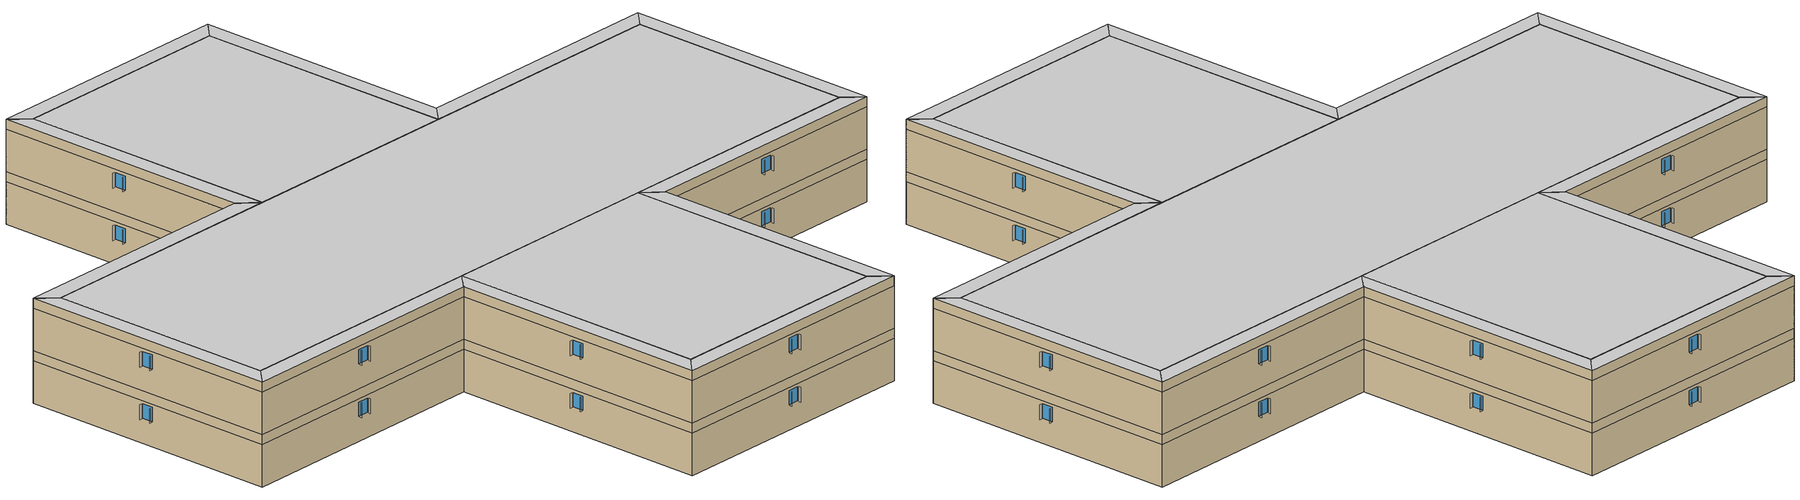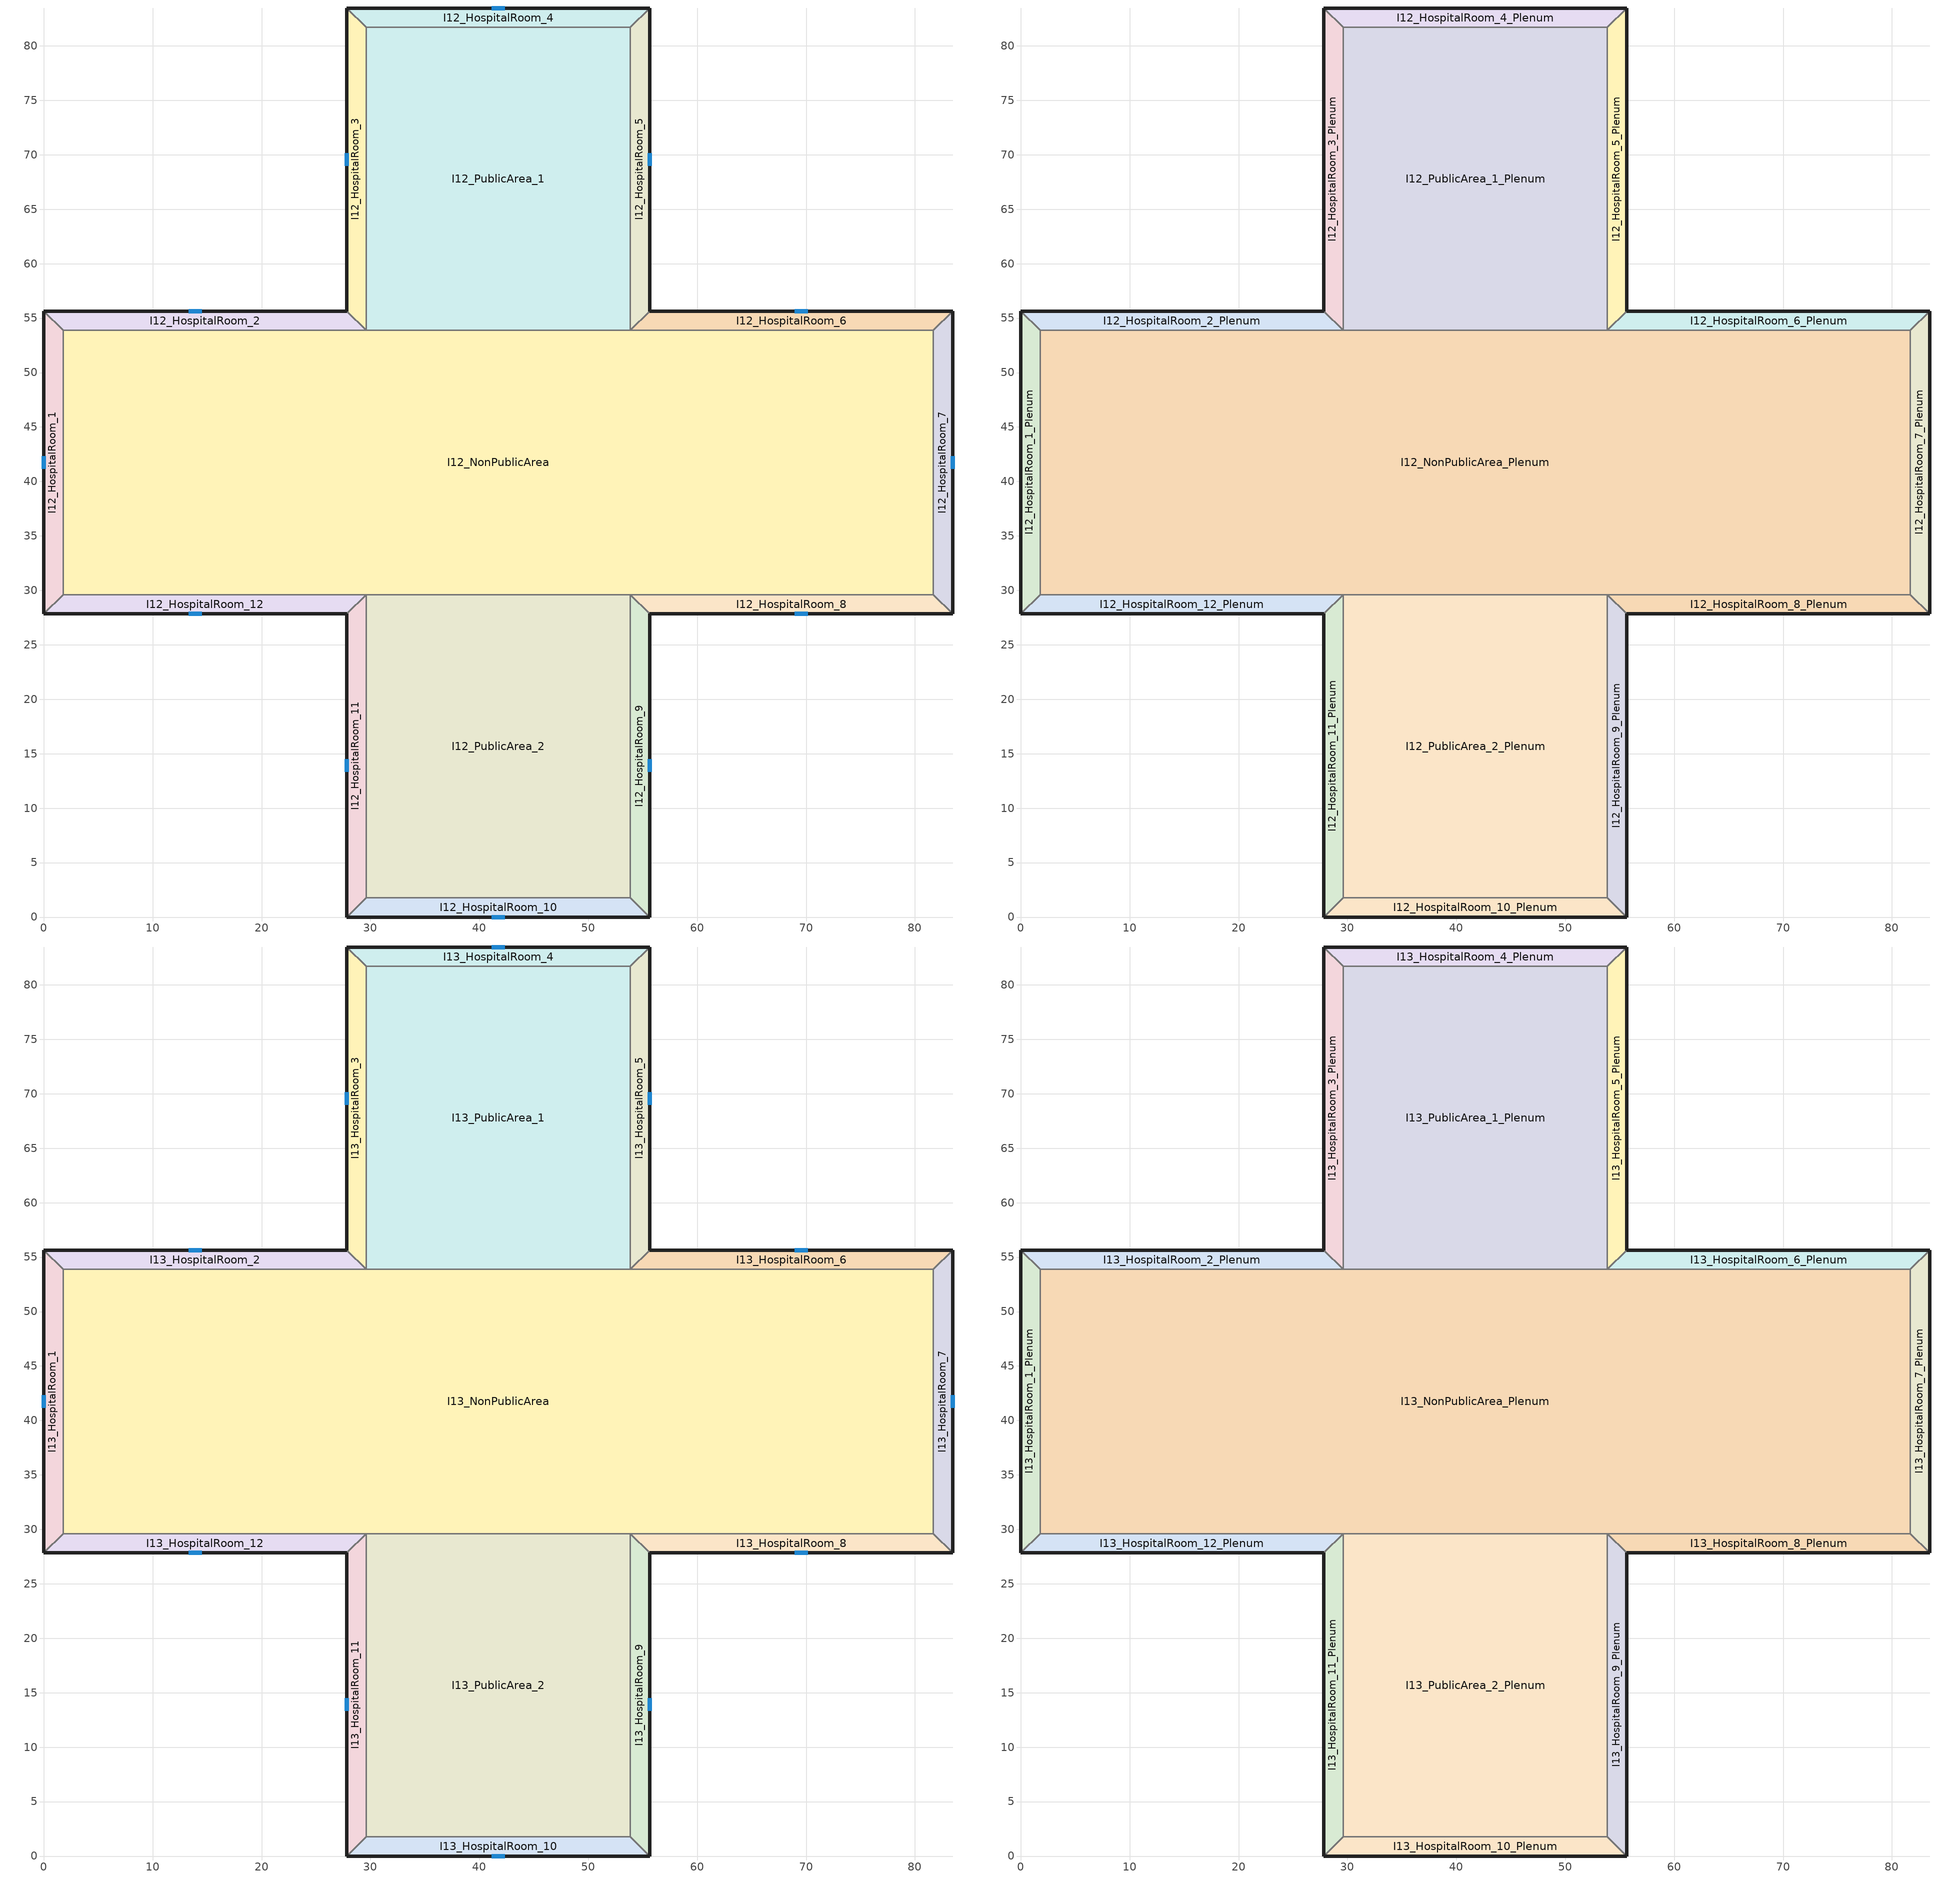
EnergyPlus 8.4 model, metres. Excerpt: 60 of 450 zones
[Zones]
I12_HospitalRoom_1
 floor to I11_HospitalRoom_1_Plenum (Light Floor/Ceiling): 0,27.82 0,55.65 1.78,53.87 1.78,29.6 z63.21
 wall outside (Light Exterior Wall - R13): 0,55.65 0,27.82 z63.21:67.47
 wall to I12_HospitalRoom_2 (Light Partitions): 1.78,53.87 0,55.65 z63.21:67.47
 wall to I12_NonPublicArea (Light Partitions): 1.78,29.6 1.78,53.87 z63.21:67.47
 wall to I12_HospitalRoom_12 (Light Partitions): 0,27.82 1.78,29.6 z63.21:67.47
 window (GlzSys_1): 0,42.32 0,41.16 z65.75:67.17
I12_HospitalRoom_2
 floor to I11_HospitalRoom_2_Plenum (Light Floor/Ceiling): 0,55.65 27.82,55.65 29.6,53.87 1.78,53.87 z63.21
 wall outside (Light Exterior Wall - R13): 27.82,55.65 0,55.65 z63.21:67.47
 wall to I12_HospitalRoom_3 (Light Partitions): 29.6,53.87 27.82,55.65 z63.21:67.47
 wall to I12_NonPublicArea (Light Partitions): 1.78,53.87 29.6,53.87 z63.21:67.47
 window (GlzSys_1): 14.49,55.65 13.33,55.65 z65.75:67.17
I12_HospitalRoom_3
 floor to I11_HospitalRoom_3_Plenum (Light Floor/Ceiling): 27.82,55.65 27.82,83.47 29.6,81.7 29.6,53.87 z63.21
 wall outside (Light Exterior Wall - R13): 27.82,83.47 27.82,55.65 z63.21:67.47
 wall to I12_HospitalRoom_4 (Light Partitions): 29.6,81.7 27.82,83.47 z63.21:67.47
 wall to I12_PublicArea_1 (Light Partitions): 29.6,53.87 29.6,81.7 z63.21:67.47
 window (GlzSys_1): 27.82,70.14 27.82,68.98 z65.75:67.17
I12_HospitalRoom_4
 floor to I11_HospitalRoom_4_Plenum (Light Floor/Ceiling): 27.82,83.47 55.65,83.47 53.87,81.7 29.6,81.7 z63.21
 wall outside (Light Exterior Wall - R13): 55.65,83.47 27.82,83.47 z63.21:67.47
 wall to I12_HospitalRoom_5 (Light Partitions): 53.87,81.7 55.65,83.47 z63.21:67.47
 wall to I12_PublicArea_1 (Light Partitions): 29.6,81.7 53.87,81.7 z63.21:67.47
 window (GlzSys_1): 42.32,83.47 41.16,83.47 z65.75:67.17
I12_HospitalRoom_5
 floor to I11_HospitalRoom_5_Plenum (Light Floor/Ceiling): 55.65,83.47 55.65,55.65 53.87,53.87 53.87,81.7 z63.21
 wall outside (Light Exterior Wall - R13): 55.65,55.65 55.65,83.47 z63.21:67.47
 wall to I12_HospitalRoom_6 (Light Partitions): 53.87,53.87 55.65,55.65 z63.21:67.47
 wall to I12_PublicArea_1 (Light Partitions): 53.87,81.7 53.87,53.87 z63.21:67.47
 window (GlzSys_1): 55.65,68.98 55.65,70.14 z65.75:67.17
I12_HospitalRoom_6
 floor to I11_HospitalRoom_6_Plenum (Light Floor/Ceiling): 55.65,55.65 83.47,55.65 81.7,53.87 53.87,53.87 z63.21
 wall outside (Light Exterior Wall - R13): 83.47,55.65 55.65,55.65 z63.21:67.47
 wall to I12_HospitalRoom_7 (Light Partitions): 81.7,53.87 83.47,55.65 z63.21:67.47
 wall to I12_NonPublicArea (Light Partitions): 53.87,53.87 81.7,53.87 z63.21:67.47
 window (GlzSys_1): 70.14,55.65 68.98,55.65 z65.75:67.17
I12_HospitalRoom_7
 floor to I11_HospitalRoom_7_Plenum (Light Floor/Ceiling): 83.47,55.65 83.47,27.82 81.7,29.6 81.7,53.87 z63.21
 wall outside (Light Exterior Wall - R13): 83.47,27.82 83.47,55.65 z63.21:67.47
 wall to I12_HospitalRoom_8 (Light Partitions): 81.7,29.6 83.47,27.82 z63.21:67.47
 wall to I12_NonPublicArea (Light Partitions): 81.7,53.87 81.7,29.6 z63.21:67.47
 window (GlzSys_1): 83.47,41.16 83.47,42.32 z65.75:67.17
I12_HospitalRoom_8
 floor to I11_HospitalRoom_8_Plenum (Light Floor/Ceiling): 83.47,27.82 55.65,27.82 53.87,29.6 81.7,29.6 z63.21
 wall outside (Light Exterior Wall - R13): 55.65,27.82 83.47,27.82 z63.21:67.47
 wall to I12_HospitalRoom_9 (Light Partitions): 53.87,29.6 55.65,27.82 z63.21:67.47
 wall to I12_NonPublicArea (Light Partitions): 81.7,29.6 53.87,29.6 z63.21:67.47
 window (GlzSys_1): 68.98,27.82 70.14,27.82 z65.75:67.17
I12_HospitalRoom_9
 floor to I11_HospitalRoom_9_Plenum (Light Floor/Ceiling): 55.65,27.82 55.65,0 53.87,1.78 53.87,29.6 z63.21
 wall outside (Light Exterior Wall - R13): 55.65,0 55.65,27.82 z63.21:67.47
 wall to I12_HospitalRoom_10 (Light Partitions): 53.87,1.78 55.65,0 z63.21:67.47
 wall to I12_PublicArea_2 (Light Partitions): 53.87,29.6 53.87,1.78 z63.21:67.47
 window (GlzSys_1): 55.65,13.33 55.65,14.49 z65.75:67.17
I12_HospitalRoom_10
 floor to I11_HospitalRoom_10_Plenum (Light Floor/Ceiling): 55.65,0 27.82,0 29.6,1.78 53.87,1.78 z63.21
 wall outside (Light Exterior Wall - R13): 27.82,0 55.65,0 z63.21:67.47
 wall to I12_HospitalRoom_11 (Light Partitions): 29.6,1.78 27.82,0 z63.21:67.47
 wall to I12_PublicArea_2 (Light Partitions): 53.87,1.78 29.6,1.78 z63.21:67.47
 window (GlzSys_1): 41.16,0 42.32,0 z65.75:67.17
I12_HospitalRoom_11
 floor to I11_HospitalRoom_11_Plenum (Light Floor/Ceiling): 27.82,0 27.82,27.82 29.6,29.6 29.6,1.78 z63.21
 wall outside (Light Exterior Wall - R13): 27.82,27.82 27.82,0 z63.21:67.47
 wall to I12_HospitalRoom_12 (Light Partitions): 29.6,29.6 27.82,27.82 z63.21:67.47
 wall to I12_PublicArea_2 (Light Partitions): 29.6,1.78 29.6,29.6 z63.21:67.47
 window (GlzSys_1): 27.82,14.49 27.82,13.33 z65.75:67.17
I12_HospitalRoom_12
 floor to I11_HospitalRoom_12_Plenum (Light Floor/Ceiling): 27.82,27.82 0,27.82 1.78,29.6 29.6,29.6 z63.21
 wall outside (Light Exterior Wall - R13): 0,27.82 27.82,27.82 z63.21:67.47
 wall to I12_NonPublicArea (Light Partitions): 29.6,29.6 1.78,29.6 z63.21:67.47
 window (GlzSys_1): 13.33,27.82 14.49,27.82 z65.75:67.17
I12_NonPublicArea
 floor to I11_NonPublicArea_Plenum (Light Floor/Ceiling): 1.78,29.6 1.78,53.87 29.6,53.87 53.87,53.87 81.7,53.87 81.7,29.6 53.87,29.6 29.6,29.6 z63.21
 wall to I12_PublicArea_1 (Light Partitions): 53.87,53.87 29.6,53.87 z63.21:67.47
 wall to I12_PublicArea_2 (Light Partitions): 29.6,29.6 53.87,29.6 z63.21:67.47
I12_PublicArea_1
 floor to I11_PublicArea_1_Plenum (Light Floor/Ceiling): 29.6,53.87 29.6,81.7 53.87,81.7 53.87,53.87 z63.21
I12_PublicArea_2
 floor to I11_PublicArea_2_Plenum (Light Floor/Ceiling): 29.6,1.78 29.6,29.6 53.87,29.6 53.87,1.78 z63.21
I12_NonPublicArea_Plenum
 floor to I12_NonPublicArea (Light Floor/Ceiling): 1.78,29.6 1.78,53.87 29.6,53.87 53.87,53.87 81.7,53.87 81.7,29.6 53.87,29.6 29.6,29.6 z67.47
 wall to I12_HospitalRoom_1_Plenum (Light Partitions): 1.78,53.87 1.78,29.6 z67.47:68.47
 wall to I12_HospitalRoom_2_Plenum (Light Partitions): 29.6,53.87 1.78,53.87 z67.47:68.47
 wall to I12_PublicArea_1_Plenum (Light Partitions): 53.87,53.87 29.6,53.87 z67.47:68.47
 wall to I12_HospitalRoom_6_Plenum (Light Partitions): 81.7,53.87 53.87,53.87 z67.47:68.47
 wall to I12_HospitalRoom_7_Plenum (Light Partitions): 81.7,29.6 81.7,53.87 z67.47:68.47
 wall to I12_HospitalRoom_8_Plenum (Light Partitions): 53.87,29.6 81.7,29.6 z67.47:68.47
 wall to I12_PublicArea_2_Plenum (Light Partitions): 29.6,29.6 53.87,29.6 z67.47:68.47
 wall to I12_HospitalRoom_12_Plenum (Light Partitions): 1.78,29.6 29.6,29.6 z67.47:68.47
I12_PublicArea_1_Plenum
 floor to I12_PublicArea_1 (Light Floor/Ceiling): 29.6,53.87 29.6,81.7 53.87,81.7 53.87,53.87 z67.47
 wall to I12_HospitalRoom_3_Plenum (Light Partitions): 29.6,81.7 29.6,53.87 z67.47:68.47
 wall to I12_HospitalRoom_4_Plenum (Light Partitions): 53.87,81.7 29.6,81.7 z67.47:68.47
 wall to I12_HospitalRoom_5_Plenum (Light Partitions): 53.87,53.87 53.87,81.7 z67.47:68.47
I12_PublicArea_2_Plenum
 floor to I12_PublicArea_2 (Light Floor/Ceiling): 29.6,1.78 29.6,29.6 53.87,29.6 53.87,1.78 z67.47
 wall to I12_HospitalRoom_11_Plenum (Light Partitions): 29.6,29.6 29.6,1.78 z67.47:68.47
 wall to I12_HospitalRoom_9_Plenum (Light Partitions): 53.87,1.78 53.87,29.6 z67.47:68.47
 wall to I12_HospitalRoom_10_Plenum (Light Partitions): 29.6,1.78 53.87,1.78 z67.47:68.47
I12_HospitalRoom_1_Plenum
 floor to I12_HospitalRoom_1 (Light Floor/Ceiling): 0,27.82 0,55.65 1.78,53.87 1.78,29.6 z67.47
 wall outside (Light Exterior Wall - R13): 0,55.65 0,27.82 z67.47:68.47
 wall to I12_HospitalRoom_2_Plenum (Light Partitions): 1.78,53.87 0,55.65 z67.47:68.47
 wall to I12_HospitalRoom_12_Plenum (Light Partitions): 0,27.82 1.78,29.6 z67.47:68.47
I12_HospitalRoom_2_Plenum
 floor to I12_HospitalRoom_2 (Light Floor/Ceiling): 0,55.65 27.82,55.65 29.6,53.87 1.78,53.87 z67.47
 wall outside (Light Exterior Wall - R13): 27.82,55.65 0,55.65 z67.47:68.47
 wall to I12_HospitalRoom_3_Plenum (Light Partitions): 29.6,53.87 27.82,55.65 z67.47:68.47
I12_HospitalRoom_3_Plenum
 floor to I12_HospitalRoom_3 (Light Floor/Ceiling): 27.82,55.65 27.82,83.47 29.6,81.7 29.6,53.87 z67.47
 wall outside (Light Exterior Wall - R13): 27.82,83.47 27.82,55.65 z67.47:68.47
 wall to I12_HospitalRoom_4_Plenum (Light Partitions): 29.6,81.7 27.82,83.47 z67.47:68.47
I12_HospitalRoom_4_Plenum
 floor to I12_HospitalRoom_4 (Light Floor/Ceiling): 27.82,83.47 55.65,83.47 53.87,81.7 29.6,81.7 z67.47
 wall outside (Light Exterior Wall - R13): 55.65,83.47 27.82,83.47 z67.47:68.47
 wall to I12_HospitalRoom_5_Plenum (Light Partitions): 53.87,81.7 55.65,83.47 z67.47:68.47
I12_HospitalRoom_5_Plenum
 floor to I12_HospitalRoom_5 (Light Floor/Ceiling): 55.65,83.47 55.65,55.65 53.87,53.87 53.87,81.7 z67.47
 wall outside (Light Exterior Wall - R13): 55.65,55.65 55.65,83.47 z67.47:68.47
 wall to I12_HospitalRoom_6_Plenum (Light Partitions): 53.87,53.87 55.65,55.65 z67.47:68.47
I12_HospitalRoom_6_Plenum
 floor to I12_HospitalRoom_6 (Light Floor/Ceiling): 55.65,55.65 83.47,55.65 81.7,53.87 53.87,53.87 z67.47
 wall outside (Light Exterior Wall - R13): 83.47,55.65 55.65,55.65 z67.47:68.47
 wall to I12_HospitalRoom_7_Plenum (Light Partitions): 81.7,53.87 83.47,55.65 z67.47:68.47
I12_HospitalRoom_7_Plenum
 floor to I12_HospitalRoom_7 (Light Floor/Ceiling): 83.47,55.65 83.47,27.82 81.7,29.6 81.7,53.87 z67.47
 wall outside (Light Exterior Wall - R13): 83.47,27.82 83.47,55.65 z67.47:68.47
 wall to I12_HospitalRoom_8_Plenum (Light Partitions): 81.7,29.6 83.47,27.82 z67.47:68.47
I12_HospitalRoom_8_Plenum
 floor to I12_HospitalRoom_8 (Light Floor/Ceiling): 83.47,27.82 55.65,27.82 53.87,29.6 81.7,29.6 z67.47
 wall outside (Light Exterior Wall - R13): 55.65,27.82 83.47,27.82 z67.47:68.47
 wall to I12_HospitalRoom_9_Plenum (Light Partitions): 53.87,29.6 55.65,27.82 z67.47:68.47
I12_HospitalRoom_9_Plenum
 floor to I12_HospitalRoom_9 (Light Floor/Ceiling): 55.65,27.82 55.65,0 53.87,1.78 53.87,29.6 z67.47
 wall outside (Light Exterior Wall - R13): 55.65,0 55.65,27.82 z67.47:68.47
 wall to I12_HospitalRoom_10_Plenum (Light Partitions): 53.87,1.78 55.65,0 z67.47:68.47
I12_HospitalRoom_10_Plenum
 floor to I12_HospitalRoom_10 (Light Floor/Ceiling): 55.65,0 27.82,0 29.6,1.78 53.87,1.78 z67.47
 wall outside (Light Exterior Wall - R13): 27.82,0 55.65,0 z67.47:68.47
 wall to I12_HospitalRoom_11_Plenum (Light Partitions): 29.6,1.78 27.82,0 z67.47:68.47
I12_HospitalRoom_11_Plenum
 floor to I12_HospitalRoom_11 (Light Floor/Ceiling): 27.82,0 27.82,27.82 29.6,29.6 29.6,1.78 z67.47
 wall outside (Light Exterior Wall - R13): 27.82,27.82 27.82,0 z67.47:68.47
 wall to I12_HospitalRoom_12_Plenum (Light Partitions): 29.6,29.6 27.82,27.82 z67.47:68.47
I12_HospitalRoom_12_Plenum
 floor to I12_HospitalRoom_12 (Light Floor/Ceiling): 27.82,27.82 0,27.82 1.78,29.6 29.6,29.6 z67.47
 wall outside (Light Exterior Wall - R13): 0,27.82 27.82,27.82 z67.47:68.47
I13_HospitalRoom_1
 floor to I12_HospitalRoom_1_Plenum (Light Floor/Ceiling): 0,27.82 0,55.65 1.78,53.87 1.78,29.6 z68.47
 wall outside (Light Exterior Wall - R13): 0,55.65 0,27.82 z68.47:72.74
 wall to I13_HospitalRoom_2 (Light Partitions): 1.78,53.87 0,55.65 z68.47:72.74
 wall to I13_NonPublicArea (Light Partitions): 1.78,29.6 1.78,53.87 z68.47:72.74
 wall to I13_HospitalRoom_12 (Light Partitions): 0,27.82 1.78,29.6 z68.47:72.74
 window (GlzSys_1): 0,42.32 0,41.16 z71.02:72.44
I13_HospitalRoom_2
 floor to I12_HospitalRoom_2_Plenum (Light Floor/Ceiling): 0,55.65 27.82,55.65 29.6,53.87 1.78,53.87 z68.47
 wall outside (Light Exterior Wall - R13): 27.82,55.65 0,55.65 z68.47:72.74
 wall to I13_HospitalRoom_3 (Light Partitions): 29.6,53.87 27.82,55.65 z68.47:72.74
 wall to I13_NonPublicArea (Light Partitions): 1.78,53.87 29.6,53.87 z68.47:72.74
 window (GlzSys_1): 14.49,55.65 13.33,55.65 z71.02:72.44
I13_HospitalRoom_3
 floor to I12_HospitalRoom_3_Plenum (Light Floor/Ceiling): 27.82,55.65 27.82,83.47 29.6,81.7 29.6,53.87 z68.47
 wall outside (Light Exterior Wall - R13): 27.82,83.47 27.82,55.65 z68.47:72.74
 wall to I13_HospitalRoom_4 (Light Partitions): 29.6,81.7 27.82,83.47 z68.47:72.74
 wall to I13_PublicArea_1 (Light Partitions): 29.6,53.87 29.6,81.7 z68.47:72.74
 window (GlzSys_1): 27.82,70.14 27.82,68.98 z71.02:72.44
I13_HospitalRoom_4
 floor to I12_HospitalRoom_4_Plenum (Light Floor/Ceiling): 27.82,83.47 55.65,83.47 53.87,81.7 29.6,81.7 z68.47
 wall outside (Light Exterior Wall - R13): 55.65,83.47 27.82,83.47 z68.47:72.74
 wall to I13_HospitalRoom_5 (Light Partitions): 53.87,81.7 55.65,83.47 z68.47:72.74
 wall to I13_PublicArea_1 (Light Partitions): 29.6,81.7 53.87,81.7 z68.47:72.74
 window (GlzSys_1): 42.32,83.47 41.16,83.47 z71.02:72.44
I13_HospitalRoom_5
 floor to I12_HospitalRoom_5_Plenum (Light Floor/Ceiling): 55.65,83.47 55.65,55.65 53.87,53.87 53.87,81.7 z68.47
 wall outside (Light Exterior Wall - R13): 55.65,55.65 55.65,83.47 z68.47:72.74
 wall to I13_HospitalRoom_6 (Light Partitions): 53.87,53.87 55.65,55.65 z68.47:72.74
 wall to I13_PublicArea_1 (Light Partitions): 53.87,81.7 53.87,53.87 z68.47:72.74
 window (GlzSys_1): 55.65,68.98 55.65,70.14 z71.02:72.44
I13_HospitalRoom_6
 floor to I12_HospitalRoom_6_Plenum (Light Floor/Ceiling): 55.65,55.65 83.47,55.65 81.7,53.87 53.87,53.87 z68.47
 wall outside (Light Exterior Wall - R13): 83.47,55.65 55.65,55.65 z68.47:72.74
 wall to I13_HospitalRoom_7 (Light Partitions): 81.7,53.87 83.47,55.65 z68.47:72.74
 wall to I13_NonPublicArea (Light Partitions): 53.87,53.87 81.7,53.87 z68.47:72.74
 window (GlzSys_1): 70.14,55.65 68.98,55.65 z71.02:72.44
I13_HospitalRoom_7
 floor to I12_HospitalRoom_7_Plenum (Light Floor/Ceiling): 83.47,55.65 83.47,27.82 81.7,29.6 81.7,53.87 z68.47
 wall outside (Light Exterior Wall - R13): 83.47,27.82 83.47,55.65 z68.47:72.74
 wall to I13_HospitalRoom_8 (Light Partitions): 81.7,29.6 83.47,27.82 z68.47:72.74
 wall to I13_NonPublicArea (Light Partitions): 81.7,53.87 81.7,29.6 z68.47:72.74
 window (GlzSys_1): 83.47,41.16 83.47,42.32 z71.02:72.44
I13_HospitalRoom_8
 floor to I12_HospitalRoom_8_Plenum (Light Floor/Ceiling): 83.47,27.82 55.65,27.82 53.87,29.6 81.7,29.6 z68.47
 wall outside (Light Exterior Wall - R13): 55.65,27.82 83.47,27.82 z68.47:72.74
 wall to I13_HospitalRoom_9 (Light Partitions): 53.87,29.6 55.65,27.82 z68.47:72.74
 wall to I13_NonPublicArea (Light Partitions): 81.7,29.6 53.87,29.6 z68.47:72.74
 window (GlzSys_1): 68.98,27.82 70.14,27.82 z71.02:72.44
I13_HospitalRoom_9
 floor to I12_HospitalRoom_9_Plenum (Light Floor/Ceiling): 55.65,27.82 55.65,0 53.87,1.78 53.87,29.6 z68.47
 wall outside (Light Exterior Wall - R13): 55.65,0 55.65,27.82 z68.47:72.74
 wall to I13_HospitalRoom_10 (Light Partitions): 53.87,1.78 55.65,0 z68.47:72.74
 wall to I13_PublicArea_2 (Light Partitions): 53.87,29.6 53.87,1.78 z68.47:72.74
 window (GlzSys_1): 55.65,13.33 55.65,14.49 z71.02:72.44
I13_HospitalRoom_10
 floor to I12_HospitalRoom_10_Plenum (Light Floor/Ceiling): 55.65,0 27.82,0 29.6,1.78 53.87,1.78 z68.47
 wall outside (Light Exterior Wall - R13): 27.82,0 55.65,0 z68.47:72.74
 wall to I13_HospitalRoom_11 (Light Partitions): 29.6,1.78 27.82,0 z68.47:72.74
 wall to I13_PublicArea_2 (Light Partitions): 53.87,1.78 29.6,1.78 z68.47:72.74
 window (GlzSys_1): 41.16,0 42.32,0 z71.02:72.44
I13_HospitalRoom_11
 floor to I12_HospitalRoom_11_Plenum (Light Floor/Ceiling): 27.82,0 27.82,27.82 29.6,29.6 29.6,1.78 z68.47
 wall outside (Light Exterior Wall - R13): 27.82,27.82 27.82,0 z68.47:72.74
 wall to I13_HospitalRoom_12 (Light Partitions): 29.6,29.6 27.82,27.82 z68.47:72.74
 wall to I13_PublicArea_2 (Light Partitions): 29.6,1.78 29.6,29.6 z68.47:72.74
 window (GlzSys_1): 27.82,14.49 27.82,13.33 z71.02:72.44
I13_HospitalRoom_12
 floor to I12_HospitalRoom_12_Plenum (Light Floor/Ceiling): 27.82,27.82 0,27.82 1.78,29.6 29.6,29.6 z68.47
 wall outside (Light Exterior Wall - R13): 0,27.82 27.82,27.82 z68.47:72.74
 wall to I13_NonPublicArea (Light Partitions): 29.6,29.6 1.78,29.6 z68.47:72.74
 window (GlzSys_1): 13.33,27.82 14.49,27.82 z71.02:72.44
I13_NonPublicArea
 floor to I12_NonPublicArea_Plenum (Light Floor/Ceiling): 1.78,29.6 1.78,53.87 29.6,53.87 53.87,53.87 81.7,53.87 81.7,29.6 53.87,29.6 29.6,29.6 z68.47
 wall to I13_PublicArea_1 (Light Partitions): 53.87,53.87 29.6,53.87 z68.47:72.74
 wall to I13_PublicArea_2 (Light Partitions): 29.6,29.6 53.87,29.6 z68.47:72.74
I13_PublicArea_1
 floor to I12_PublicArea_1_Plenum (Light Floor/Ceiling): 29.6,53.87 29.6,81.7 53.87,81.7 53.87,53.87 z68.47
I13_PublicArea_2
 floor to I12_PublicArea_2_Plenum (Light Floor/Ceiling): 29.6,1.78 29.6,29.6 53.87,29.6 53.87,1.78 z68.47
I13_NonPublicArea_Plenum
 floor to I13_NonPublicArea (Light Floor/Ceiling): 1.78,29.6 1.78,53.87 29.6,53.87 53.87,53.87 81.7,53.87 81.7,29.6 53.87,29.6 29.6,29.6 z72.74
 wall to I13_HospitalRoom_1_Plenum (Light Partitions): 1.78,53.87 1.78,29.6 z72.74:73.74
 wall to I13_HospitalRoom_2_Plenum (Light Partitions): 29.6,53.87 1.78,53.87 z72.74:73.74
 wall to I13_PublicArea_1_Plenum (Light Partitions): 53.87,53.87 29.6,53.87 z72.74:73.74
 wall to I13_HospitalRoom_6_Plenum (Light Partitions): 81.7,53.87 53.87,53.87 z72.74:73.74
 wall to I13_HospitalRoom_7_Plenum (Light Partitions): 81.7,29.6 81.7,53.87 z72.74:73.74
 wall to I13_HospitalRoom_8_Plenum (Light Partitions): 53.87,29.6 81.7,29.6 z72.74:73.74
 wall to I13_PublicArea_2_Plenum (Light Partitions): 29.6,29.6 53.87,29.6 z72.74:73.74
 wall to I13_HospitalRoom_12_Plenum (Light Partitions): 1.78,29.6 29.6,29.6 z72.74:73.74
 ceiling to T_NonPublicArea (Light Floor/Ceiling): 1.78,29.6 29.6,29.6 53.87,29.6 81.7,29.6 81.7,53.87 53.87,53.87 29.6,53.87 1.78,53.87 z73.74
I13_PublicArea_1_Plenum
 floor to I13_PublicArea_1 (Light Floor/Ceiling): 29.6,53.87 29.6,81.7 53.87,81.7 53.87,53.87 z72.74
 wall to I13_HospitalRoom_3_Plenum (Light Partitions): 29.6,81.7 29.6,53.87 z72.74:73.74
 wall to I13_HospitalRoom_4_Plenum (Light Partitions): 53.87,81.7 29.6,81.7 z72.74:73.74
 wall to I13_HospitalRoom_5_Plenum (Light Partitions): 53.87,53.87 53.87,81.7 z72.74:73.74
 ceiling to T_PublicArea_1 (Light Floor/Ceiling): 29.6,53.87 53.87,53.87 53.87,81.7 29.6,81.7 z73.74
I13_PublicArea_2_Plenum
 floor to I13_PublicArea_2 (Light Floor/Ceiling): 29.6,1.78 29.6,29.6 53.87,29.6 53.87,1.78 z72.74
 wall to I13_HospitalRoom_11_Plenum (Light Partitions): 29.6,29.6 29.6,1.78 z72.74:73.74
 wall to I13_HospitalRoom_9_Plenum (Light Partitions): 53.87,1.78 53.87,29.6 z72.74:73.74
 wall to I13_HospitalRoom_10_Plenum (Light Partitions): 29.6,1.78 53.87,1.78 z72.74:73.74
 ceiling to T_PublicArea_2 (Light Floor/Ceiling): 29.6,1.78 53.87,1.78 53.87,29.6 29.6,29.6 z73.74
I13_HospitalRoom_1_Plenum
 floor to I13_HospitalRoom_1 (Light Floor/Ceiling): 0,27.82 0,55.65 1.78,53.87 1.78,29.6 z72.74
 wall outside (Light Exterior Wall - R13): 0,55.65 0,27.82 z72.74:73.74
 wall to I13_HospitalRoom_2_Plenum (Light Partitions): 1.78,53.87 0,55.65 z72.74:73.74
 wall to I13_HospitalRoom_12_Plenum (Light Partitions): 0,27.82 1.78,29.6 z72.74:73.74
 ceiling to T_HospitalRoom_1 (Light Floor/Ceiling): 0,27.82 1.78,29.6 1.78,53.87 0,55.65 z73.74
I13_HospitalRoom_2_Plenum
 floor to I13_HospitalRoom_2 (Light Floor/Ceiling): 0,55.65 27.82,55.65 29.6,53.87 1.78,53.87 z72.74
 wall outside (Light Exterior Wall - R13): 27.82,55.65 0,55.65 z72.74:73.74
 wall to I13_HospitalRoom_3_Plenum (Light Partitions): 29.6,53.87 27.82,55.65 z72.74:73.74
 ceiling to T_HospitalRoom_2 (Light Floor/Ceiling): 0,55.65 1.78,53.87 29.6,53.87 27.82,55.65 z73.74
I13_HospitalRoom_3_Plenum
 floor to I13_HospitalRoom_3 (Light Floor/Ceiling): 27.82,55.65 27.82,83.47 29.6,81.7 29.6,53.87 z72.74
 wall outside (Light Exterior Wall - R13): 27.82,83.47 27.82,55.65 z72.74:73.74
 wall to I13_HospitalRoom_4_Plenum (Light Partitions): 29.6,81.7 27.82,83.47 z72.74:73.74
 ceiling to T_HospitalRoom_3 (Light Floor/Ceiling): 27.82,55.65 29.6,53.87 29.6,81.7 27.82,83.47 z73.74
I13_HospitalRoom_4_Plenum
 floor to I13_HospitalRoom_4 (Light Floor/Ceiling): 27.82,83.47 55.65,83.47 53.87,81.7 29.6,81.7 z72.74
 wall outside (Light Exterior Wall - R13): 55.65,83.47 27.82,83.47 z72.74:73.74
 wall to I13_HospitalRoom_5_Plenum (Light Partitions): 53.87,81.7 55.65,83.47 z72.74:73.74
 ceiling to T_HospitalRoom_4 (Light Floor/Ceiling): 27.82,83.47 29.6,81.7 53.87,81.7 55.65,83.47 z73.74
I13_HospitalRoom_5_Plenum
 floor to I13_HospitalRoom_5 (Light Floor/Ceiling): 55.65,83.47 55.65,55.65 53.87,53.87 53.87,81.7 z72.74
 wall outside (Light Exterior Wall - R13): 55.65,55.65 55.65,83.47 z72.74:73.74
 wall to I13_HospitalRoom_6_Plenum (Light Partitions): 53.87,53.87 55.65,55.65 z72.74:73.74
 ceiling to T_HospitalRoom_5 (Light Floor/Ceiling): 55.65,83.47 53.87,81.7 53.87,53.87 55.65,55.65 z73.74
I13_HospitalRoom_6_Plenum
 floor to I13_HospitalRoom_6 (Light Floor/Ceiling): 55.65,55.65 83.47,55.65 81.7,53.87 53.87,53.87 z72.74
 wall outside (Light Exterior Wall - R13): 83.47,55.65 55.65,55.65 z72.74:73.74
 wall to I13_HospitalRoom_7_Plenum (Light Partitions): 81.7,53.87 83.47,55.65 z72.74:73.74
 ceiling to T_HospitalRoom_6 (Light Floor/Ceiling): 55.65,55.65 53.87,53.87 81.7,53.87 83.47,55.65 z73.74
I13_HospitalRoom_7_Plenum
 floor to I13_HospitalRoom_7 (Light Floor/Ceiling): 83.47,55.65 83.47,27.82 81.7,29.6 81.7,53.87 z72.74
 wall outside (Light Exterior Wall - R13): 83.47,27.82 83.47,55.65 z72.74:73.74
 wall to I13_HospitalRoom_8_Plenum (Light Partitions): 81.7,29.6 83.47,27.82 z72.74:73.74
 ceiling to T_HospitalRoom_7 (Light Floor/Ceiling): 83.47,55.65 81.7,53.87 81.7,29.6 83.47,27.82 z73.74
I13_HospitalRoom_8_Plenum
 floor to I13_HospitalRoom_8 (Light Floor/Ceiling): 83.47,27.82 55.65,27.82 53.87,29.6 81.7,29.6 z72.74
 wall outside (Light Exterior Wall - R13): 55.65,27.82 83.47,27.82 z72.74:73.74
 wall to I13_HospitalRoom_9_Plenum (Light Partitions): 53.87,29.6 55.65,27.82 z72.74:73.74
 ceiling to T_HospitalRoom_8 (Light Floor/Ceiling): 83.47,27.82 81.7,29.6 53.87,29.6 55.65,27.82 z73.74
I13_HospitalRoom_9_Plenum
 floor to I13_HospitalRoom_9 (Light Floor/Ceiling): 55.65,27.82 55.65,0 53.87,1.78 53.87,29.6 z72.74
 wall outside (Light Exterior Wall - R13): 55.65,0 55.65,27.82 z72.74:73.74
 wall to I13_HospitalRoom_10_Plenum (Light Partitions): 53.87,1.78 55.65,0 z72.74:73.74
 ceiling to T_HospitalRoom_9 (Light Floor/Ceiling): 55.65,27.82 53.87,29.6 53.87,1.78 55.65,0 z73.74
I13_HospitalRoom_10_Plenum
 floor to I13_HospitalRoom_10 (Light Floor/Ceiling): 55.65,0 27.82,0 29.6,1.78 53.87,1.78 z72.74
 wall outside (Light Exterior Wall - R13): 27.82,0 55.65,0 z72.74:73.74
 wall to I13_HospitalRoom_11_Plenum (Light Partitions): 29.6,1.78 27.82,0 z72.74:73.74
 ceiling to T_HospitalRoom_10 (Light Floor/Ceiling): 55.65,0 53.87,1.78 29.6,1.78 27.82,0 z73.74
I13_HospitalRoom_11_Plenum
 floor to I13_HospitalRoom_11 (Light Floor/Ceiling): 27.82,0 27.82,27.82 29.6,29.6 29.6,1.78 z72.74
 wall outside (Light Exterior Wall - R13): 27.82,27.82 27.82,0 z72.74:73.74
 wall to I13_HospitalRoom_12_Plenum (Light Partitions): 29.6,29.6 27.82,27.82 z72.74:73.74
 ceiling to T_HospitalRoom_11 (Light Floor/Ceiling): 27.82,0 29.6,1.78 29.6,29.6 27.82,27.82 z73.74
I13_HospitalRoom_12_Plenum
 floor to I13_HospitalRoom_12 (Light Floor/Ceiling): 27.82,27.82 0,27.82 1.78,29.6 29.6,29.6 z72.74
 wall outside (Light Exterior Wall - R13): 0,27.82 27.82,27.82 z72.74:73.74
 ceiling to T_HospitalRoom_12 (Light Floor/Ceiling): 27.82,27.82 29.6,29.6 1.78,29.6 0,27.82 z73.74
shading: 55.65,68.95 56.03,68.95 / 55.65,70.17 56.03,70.17 / 55.65,13.3 56.03,13.3 / 55.65,14.52 56.03,14.52 / 27.82,70.17 27.44,70.17 / 27.82,68.95 27.44,68.95 / 27.82,14.52 27.44,14.52 / 27.82,13.3 27.44,13.3 / 14.52,55.65 14.52,56.03 / 13.3,55.65 13.3,56.03 / 70.17,55.65 70.17,56.03 / 68.95,55.65 68.95,56.03 / 68.95,27.82 68.95,27.44 / 70.17,27.82 70.17,27.44 / 13.3,27.82 13.3,27.44 / 14.52,27.82 14.52,27.44 / 0,42.35 -0.38,42.35 / 0,41.13 -0.38,41.13 / 83.47,41.13 83.85,41.13 / 83.47,42.35 83.85,42.35 / 41.13,0 41.13,-0.38 / 42.35,0 42.35,-0.38 / 42.35,83.47 42.35,83.85 / 41.13,83.47 41.13,83.85 z65.72:67.2; 55.65,68.95 56.03,68.95 / 55.65,70.17 56.03,70.17 / 55.65,13.3 56.03,13.3 / 55.65,14.52 56.03,14.52 / 27.82,70.17 27.44,70.17 / 27.82,68.95 27.44,68.95 / 27.82,14.52 27.44,14.52 / 27.82,13.3 27.44,13.3 / 14.52,55.65 14.52,56.03 / 13.3,55.65 13.3,56.03 / 70.17,55.65 70.17,56.03 / 68.95,55.65 68.95,56.03 / 68.95,27.82 68.95,27.44 / 70.17,27.82 70.17,27.44 / 13.3,27.82 13.3,27.44 / 14.52,27.82 14.52,27.44 / 0,42.35 -0.38,42.35 / 0,41.13 -0.38,41.13 / 83.47,41.13 83.85,41.13 / 83.47,42.35 83.85,42.35 / 41.13,0 41.13,-0.38 / 42.35,0 42.35,-0.38 / 42.35,83.47 42.35,83.85 / 41.13,83.47 41.13,83.85 z70.99:72.47
[Building]
EFILM_building: North Axis {deg}=0; Terrain=Suburbs; Loads Convergence Tolerance Value=0.04; Temperature Convergence Tolerance Value {deltaC}=0.4; Solar Distribution=MinimalShadowing; Maximum Number of Warmup Days=2; Minimum Number of Warmup Days=1
[Site:Location]
Oakland_CA_USA Design_Conditions: Latitude {deg}=37.71; Longitude {deg}=-122.21; Time Zone {hr}=-8; Elevation {m}=1
[SizingPeriod:DesignDay] Month=1; Day of Month=21; Day Type=WinterDesignDay; Daily Dry-Bulb Temperature Range {deltaC}=0; Barometric Pressure {Pa}=101313; Wind Speed {m/s}=2.3; Wind Direction {deg}=50; Rain Indicator=No; Snow Indicator=No; Daylight Saving Time Indicator=No; Solar Model Indicator=ASHRAEClearSky; Sky Clearness=0
Name | Maximum Dry-Bulb Temperature {C} | Humidity Condition Type | Wetbulb or DewPoint at Maximum Dry-Bulb {C}
Oakland Ann Htg 99.6% Condns DB | 3.1 | Wetbulb | 3.1
Oakland Ann Htg 99% Condns DB | 4.3 | Wetbulb | 4.3
Oakland Ann Hum_n 99.6% Condns DP=>MCDB | 10.7 | DewPoint | -6.2
Oakland Ann Hum_n 99% Condns DP=>MCDB | 11.6 | DewPoint | -2.6
[Site:GroundTemperature:BuildingSurface]
20.03, 20.03, 20.13, 20.3, 20.43, 20.52, 20.62, 20.77, 20.78, 20.55, 20.44, 20.2
[Construction]
Light Exterior Wall - R13: F08 Metal surface, Fiberglass Batt R13, G01a 19mm gypsum board
Light Partitions: G01a 19mm gypsum board, F04 Wall air space resistance, G01a 19mm gypsum board
Light Floor/Ceiling: M11 100mm lightweight concrete, F05 Ceiling air space resistance, F16 Acoustic tile
[CONSTRUCTION]
GlzSys_1: Glass_102_LayerAvg
[Material] Thermal Absorptance=0.9; Solar Absorptance=0.7; Visible Absorptance=0.7
Name | Roughness | Thickness {m} | Conductivity {W/m-K} | Density {kg/m3} | Specific Heat {J/kg-K}
F08 Metal surface | Smooth | 0.0008 | 45.28 | 7824 | 500
Fiberglass Batt R13 | Rough | 0.1016 | 0.043 | 10 | 837
G01a 19mm gypsum board | MediumSmooth | 0.019 | 0.16 | 800 | 1090
F16 Acoustic tile | MediumSmooth | 0.0191 | 0.06 | 368 | 590
M11 100mm lightweight concrete | MediumRough | 0.1016 | 0.53 | 1280 | 840
[Material:AirGap]
Name | Thermal Resistance {m2-K/W}
F04 Wall air space resistance | 0.15
F05 Ceiling air space resistance | 0.18
[WindowMaterial:Glazing]
Glass_102_LayerAvg: Optical Data Type=SpectralAverage; Thickness {m}=0.003048; Solar Transmittance at Normal Incidence=0.833848; Front Side Solar Reflectance at Normal Incidence=0.0747638; Back Side Solar Reflectance at Normal Incidence=0.0748545; Visible Transmittance at Normal Incidence=0.89926; Front Side Visible Reflectance at Normal Incidence=0.082563; Back Side Visible Reflectance at Normal Incidence=0.082564; Infrared Transmittance at Normal Incidence=0; Front Side Infrared Hemispherical Emissivity=0.84; Back Side Infrared Hemispherical Emissivity=0.84; Conductivity {W/m-K}=1
[Zone] Type=1; Multiplier=1; Floor Area {m2}=autocalculate
Name | Ceiling Height {m} | Volume {m3}
I12_HospitalRoom_1; I12_HospitalRoom_10; I13_HospitalRoom_1; I13_HospitalRoom_10 | 4.2672 | 197.496
I12_HospitalRoom_2; I12_HospitalRoom_3; I12_HospitalRoom_5; I12_HospitalRoom_6; I12_HospitalRoom_8; I12_HospitalRoom_9; I12_HospitalRoom_11; I12_HospitalRoom_12; I13_HospitalRoom_2; I13_HospitalRoom_3; I13_HospitalRoom_5; I13_HospitalRoom_6; I13_HospitalRoom_8; I13_HospitalRoom_9; I13_HospitalRoom_11; I13_HospitalRoom_12 | 4.2672 | 210.968
I12_HospitalRoom_4; I12_HospitalRoom_7; I13_HospitalRoom_4; I13_HospitalRoom_7 | 4.2672 | 197.495
I12_NonPublicArea; I13_NonPublicArea | 4.2672 | 8277.04
I12_PublicArea_1; I12_PublicArea_2; I13_PublicArea_1; I13_PublicArea_2 | 4.2672 | 2881.7
I12_NonPublicArea_Plenum; I13_NonPublicArea_Plenum | 1 | 1939.69
I12_PublicArea_1_Plenum; I12_PublicArea_2_Plenum; I13_PublicArea_1_Plenum; I13_PublicArea_2_Plenum | 1 | 675.313
I12_HospitalRoom_1_Plenum; I12_HospitalRoom_4_Plenum; I12_HospitalRoom_7_Plenum; I12_HospitalRoom_10_Plenum; I13_HospitalRoom_1_Plenum; I13_HospitalRoom_4_Plenum; I13_HospitalRoom_7_Plenum; I13_HospitalRoom_10_Plenum | 1 | 46.2822
I12_HospitalRoom_2_Plenum; I12_HospitalRoom_3_Plenum; I12_HospitalRoom_5_Plenum; I12_HospitalRoom_6_Plenum; I12_HospitalRoom_8_Plenum; I12_HospitalRoom_9_Plenum; I12_HospitalRoom_11_Plenum; I12_HospitalRoom_12_Plenum; I13_HospitalRoom_2_Plenum; I13_HospitalRoom_3_Plenum; I13_HospitalRoom_5_Plenum; I13_HospitalRoom_6_Plenum; I13_HospitalRoom_8_Plenum; I13_HospitalRoom_9_Plenum; I13_HospitalRoom_11_Plenum; I13_HospitalRoom_12_Plenum | 1 | 49.4394
[Daylighting:Controls] Total Daylighting Reference Points=1; Fraction of Zone Controlled by First Reference Point=1; Fraction of Zone Controlled by Second Reference Point=0; Illuminance Setpoint at First Reference Point {lux}=500; Illuminance Setpoint at Second Reference Point {lux}=500; Lighting Control Type=1; Glare Calculation Azimuth Angle of View Direction Clockwise from Zone y-Axis {deg}=0; Maximum Allowable Discomfort Glare Index=20; Minimum Input Power Fraction for Continuous Dimming Control=0.3; Minimum Light Output Fraction for Continuous Dimming Control=0.2; Number of Stepped Control Steps=0; Probability Lighting will be Reset When Needed in Manual Stepped Control=1
Name | X-Coordinate of First Reference Point {m} | Y-Coordinate of First Reference Point {m} | Z-Coordinate of First Reference Point {m}
I12_HospitalRoom_1 | 0.88842 | 41.73646 | 64.0064
I12_HospitalRoom_2 | 14.8006 | 54.76019 | 64.0064
I12_HospitalRoom_3 | 28.71273 | 68.6723 | 64.0064
I12_HospitalRoom_4 | 41.73646 | 82.5845 | 64.0064
I12_HospitalRoom_5 | 54.76019 | 68.6723 | 64.0064
I12_HospitalRoom_6 | 68.6723 | 54.76019 | 64.0064
I12_HospitalRoom_7 | 82.5845 | 41.73646 | 64.0064
I12_HospitalRoom_8 | 68.6723 | 28.71273 | 64.0064
I12_HospitalRoom_9 | 54.76019 | 14.8006 | 64.0064
I12_HospitalRoom_10 | 41.73646 | 0.88842 | 64.0064
I12_HospitalRoom_11 | 28.71273 | 14.8006 | 64.0064
I12_HospitalRoom_12 | 14.8006 | 28.71273 | 64.0064
I12_PublicArea_1 | 41.73646 | 67.7839 | 64.0064
I12_PublicArea_2 | 41.73646 | 15.689 | 64.0064
I12_PublicArea_1_Plenum | 41.73646 | 67.7839 | 68.2736
I12_PublicArea_2_Plenum | 41.73646 | 15.689 | 68.2736
I12_HospitalRoom_1_Plenum | 0.88842 | 41.73646 | 68.2736
I12_HospitalRoom_2_Plenum | 14.8006 | 54.76019 | 68.2736
I12_HospitalRoom_3_Plenum | 28.71273 | 68.6723 | 68.2736
I12_HospitalRoom_4_Plenum | 41.73646 | 82.5845 | 68.2736
I12_HospitalRoom_5_Plenum | 54.76019 | 68.6723 | 68.2736
I12_HospitalRoom_6_Plenum | 68.6723 | 54.76019 | 68.2736
I12_HospitalRoom_7_Plenum | 82.5845 | 41.73646 | 68.2736
I12_HospitalRoom_8_Plenum | 68.6723 | 28.71273 | 68.2736
I12_HospitalRoom_9_Plenum | 54.76019 | 14.8006 | 68.2736
I12_HospitalRoom_10_Plenum | 41.73646 | 0.88842 | 68.2736
I12_HospitalRoom_11_Plenum | 28.71273 | 14.8006 | 68.2736
I12_HospitalRoom_12_Plenum | 14.8006 | 28.71273 | 68.2736
I13_HospitalRoom_1 | 0.88842 | 41.73646 | 69.2736
I13_HospitalRoom_2 | 14.8006 | 54.76019 | 69.2736
I13_HospitalRoom_3 | 28.71273 | 68.6723 | 69.2736
I13_HospitalRoom_4 | 41.73646 | 82.5845 | 69.2736
I13_HospitalRoom_5 | 54.76019 | 68.6723 | 69.2736
I13_HospitalRoom_6 | 68.6723 | 54.76019 | 69.2736
I13_HospitalRoom_7 | 82.5845 | 41.73646 | 69.2736
I13_HospitalRoom_8 | 68.6723 | 28.71273 | 69.2736
I13_HospitalRoom_9 | 54.76019 | 14.8006 | 69.2736
I13_HospitalRoom_10 | 41.73646 | 0.88842 | 69.2736
I13_HospitalRoom_11 | 28.71273 | 14.8006 | 69.2736
I13_HospitalRoom_12 | 14.8006 | 28.71273 | 69.2736
I13_PublicArea_1 | 41.73646 | 67.7839 | 69.2736
I13_PublicArea_2 | 41.73646 | 15.689 | 69.2736
I13_PublicArea_1_Plenum | 41.73646 | 67.7839 | 73.5408
I13_PublicArea_2_Plenum | 41.73646 | 15.689 | 73.5408
I13_HospitalRoom_1_Plenum | 0.88842 | 41.73646 | 73.5408
I13_HospitalRoom_2_Plenum | 14.8006 | 54.76019 | 73.5408
I13_HospitalRoom_3_Plenum | 28.71273 | 68.6723 | 73.5408
I13_HospitalRoom_4_Plenum | 41.73646 | 82.5845 | 73.5408
I13_HospitalRoom_5_Plenum | 54.76019 | 68.6723 | 73.5408
I13_HospitalRoom_6_Plenum | 68.6723 | 54.76019 | 73.5408
I13_HospitalRoom_7_Plenum | 82.5845 | 41.73646 | 73.5408
I13_HospitalRoom_8_Plenum | 68.6723 | 28.71273 | 73.5408
I13_HospitalRoom_9_Plenum | 54.76019 | 14.8006 | 73.5408
I13_HospitalRoom_10_Plenum | 41.73646 | 0.88842 | 73.5408
I13_HospitalRoom_11_Plenum | 28.71273 | 14.8006 | 73.5408
I13_HospitalRoom_12_Plenum | 14.8006 | 28.71273 | 73.5408
[Lights] Schedule=Lights Rooms Sch Hospital; Design Level Calculation Method=Watts/Area; Watts per Zone Floor Area {W/m2}=7.53; Return Air Fraction=0; Fraction Radiant=0.6; Fraction Visible=0.2; Fraction Replaceable=1
Name | Zone or ZoneList
Lights_I12_HospitalRoom_1 | I12_HospitalRoom_1
Lights_I12_HospitalRoom_2 | I12_HospitalRoom_2
Lights_I12_HospitalRoom_3 | I12_HospitalRoom_3
Lights_I12_HospitalRoom_4 | I12_HospitalRoom_4
Lights_I12_HospitalRoom_5 | I12_HospitalRoom_5
Lights_I12_HospitalRoom_6 | I12_HospitalRoom_6
Lights_I12_HospitalRoom_7 | I12_HospitalRoom_7
Lights_I12_HospitalRoom_8 | I12_HospitalRoom_8
Lights_I12_HospitalRoom_9 | I12_HospitalRoom_9
Lights_I12_HospitalRoom_10 | I12_HospitalRoom_10
Lights_I12_HospitalRoom_11 | I12_HospitalRoom_11
Lights_I12_HospitalRoom_12 | I12_HospitalRoom_12
Lights_I12_PublicArea_1 | I12_PublicArea_1
Lights_I12_PublicArea_2 | I12_PublicArea_2
Lights_I12_PublicArea_1_Plenum | I12_PublicArea_1_Plenum
Lights_I12_PublicArea_2_Plenum | I12_PublicArea_2_Plenum
Lights_I12_HospitalRoom_1_Plenum | I12_HospitalRoom_1_Plenum
Lights_I12_HospitalRoom_2_Plenum | I12_HospitalRoom_2_Plenum
Lights_I12_HospitalRoom_3_Plenum | I12_HospitalRoom_3_Plenum
Lights_I12_HospitalRoom_4_Plenum | I12_HospitalRoom_4_Plenum
Lights_I12_HospitalRoom_5_Plenum | I12_HospitalRoom_5_Plenum
Lights_I12_HospitalRoom_6_Plenum | I12_HospitalRoom_6_Plenum
Lights_I12_HospitalRoom_7_Plenum | I12_HospitalRoom_7_Plenum
Lights_I12_HospitalRoom_8_Plenum | I12_HospitalRoom_8_Plenum
Lights_I12_HospitalRoom_9_Plenum | I12_HospitalRoom_9_Plenum
Lights_I12_HospitalRoom_10_Plenum | I12_HospitalRoom_10_Plenum
Lights_I12_HospitalRoom_11_Plenum | I12_HospitalRoom_11_Plenum
Lights_I12_HospitalRoom_12_Plenum | I12_HospitalRoom_12_Plenum
Lights_I13_HospitalRoom_1 | I13_HospitalRoom_1
Lights_I13_HospitalRoom_2 | I13_HospitalRoom_2
Lights_I13_HospitalRoom_3 | I13_HospitalRoom_3
Lights_I13_HospitalRoom_4 | I13_HospitalRoom_4
Lights_I13_HospitalRoom_5 | I13_HospitalRoom_5
Lights_I13_HospitalRoom_6 | I13_HospitalRoom_6
Lights_I13_HospitalRoom_7 | I13_HospitalRoom_7
Lights_I13_HospitalRoom_8 | I13_HospitalRoom_8
Lights_I13_HospitalRoom_9 | I13_HospitalRoom_9
Lights_I13_HospitalRoom_10 | I13_HospitalRoom_10
Lights_I13_HospitalRoom_11 | I13_HospitalRoom_11
Lights_I13_HospitalRoom_12 | I13_HospitalRoom_12
Lights_I13_PublicArea_1 | I13_PublicArea_1
Lights_I13_PublicArea_2 | I13_PublicArea_2
Lights_I13_PublicArea_1_Plenum | I13_PublicArea_1_Plenum
Lights_I13_PublicArea_2_Plenum | I13_PublicArea_2_Plenum
Lights_I13_HospitalRoom_1_Plenum | I13_HospitalRoom_1_Plenum
Lights_I13_HospitalRoom_2_Plenum | I13_HospitalRoom_2_Plenum
Lights_I13_HospitalRoom_3_Plenum | I13_HospitalRoom_3_Plenum
Lights_I13_HospitalRoom_4_Plenum | I13_HospitalRoom_4_Plenum
Lights_I13_HospitalRoom_5_Plenum | I13_HospitalRoom_5_Plenum
Lights_I13_HospitalRoom_6_Plenum | I13_HospitalRoom_6_Plenum
Lights_I13_HospitalRoom_7_Plenum | I13_HospitalRoom_7_Plenum
Lights_I13_HospitalRoom_8_Plenum | I13_HospitalRoom_8_Plenum
Lights_I13_HospitalRoom_9_Plenum | I13_HospitalRoom_9_Plenum
Lights_I13_HospitalRoom_10_Plenum | I13_HospitalRoom_10_Plenum
Lights_I13_HospitalRoom_11_Plenum | I13_HospitalRoom_11_Plenum
Lights_I13_HospitalRoom_12_Plenum | I13_HospitalRoom_12_Plenum
[Schedule:Year]
Lights Rooms Sch Hospital: Lights_Rooms_Week Hospital, 1, 1, 12, 31
[Schedule:Week:Daily]
Lights_Rooms_Week Hospital: Lights_Rooms Hospital, Lights_Rooms Hospital, Lights_Rooms Hospital, Lights_Rooms Hospital, Lights_Rooms Hospital, Lights_Rooms Hospital, Lights_Rooms Hospital, Lights_Rooms Hospital, Lights_Rooms Hospital, Internal_Loads_Zero, Lights_Rooms Hospital, Lights_Rooms Hospital
[Schedule:Day:Hourly]
Lights_Rooms Hospital: 0.1, 0.1, 0.1, 0.1, 0.1, 0.1, 0.1, 0.5, 0.9, 0.9, 0.9, 0.9, 0.9, 0.9, 0.9, 0.9, 0.3, 0.3, 0.3, 0.3, 0.3, 0.3, 0.3, 0.1
Internal_Loads_Zero: 0, 0, 0, 0, 0, 0, 0, 0, 0, 0, 0, 0, 0, 0, 0, 0, 0, 0, 0, 0, 0, 0, 0, 0
